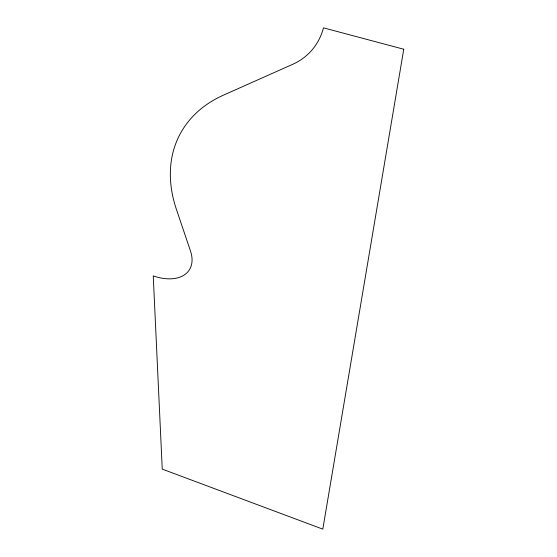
<?xml version="1.0" encoding="UTF-8"?>
<svg xmlns="http://www.w3.org/2000/svg" width="557" height="557" viewBox="0 0 557 557"><rect width="100%" height="100%" fill="white"/><g stroke="black" fill="none" stroke-linecap="round" stroke-linejoin="round"><path stroke-width="0.84" d="M403.755 49.239L322.809 529.15L162.247 469.119L153.245 275.889A43.328 26.687 33.5 0 0 190.508 251.089L176.033 208.221A163.459 114.38 27.8 0 1 223.517 95.129L292.592 64.361A86.3 67.829 42.4 0 0 323.492 27.85L403.755 49.239"/></g></svg>
